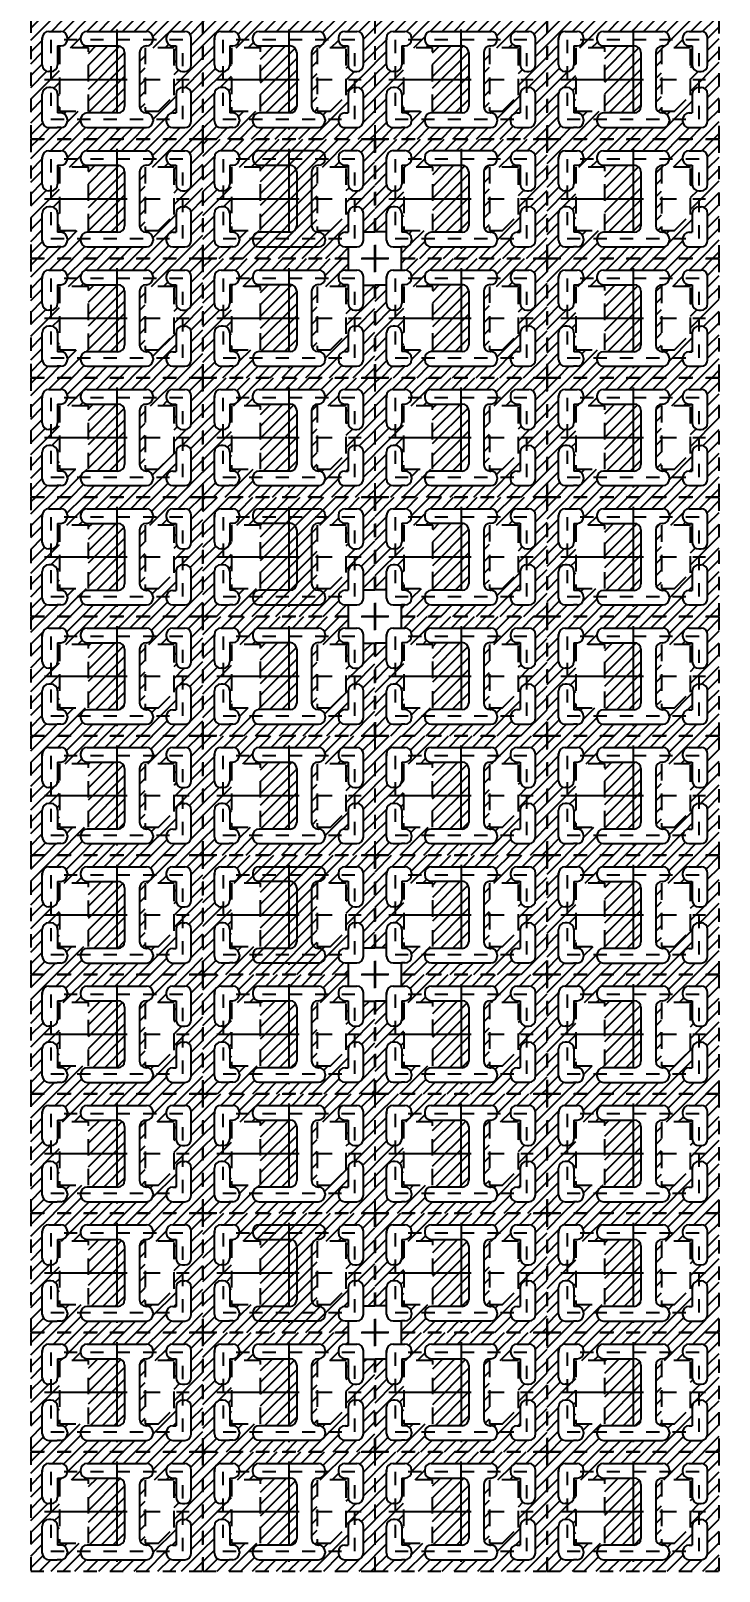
# Model space of a CAD drawing. Extents: x -1398 to -1114, y 27 to 158.
# Drawn here: x -1326.31 to -1321.09, y 75.18 to 86.86 of the extents above; entities that cross this region are included whole.
import ezdxf

# ---------------------------------------------------------------- set-up
doc = ezdxf.new("R2010")
doc.units = 0
doc.header["$LTSCALE"] = 0.5
for name, pattern in [('CENTER', [2, 1.25, -0.25, 0.25, -0.25]), ('HIDDEN', [0.375, 0.25, -0.125]), ('HIDDEN2', [0.1875, 0.125, -0.0625])]:
    doc.linetypes.add(name, pattern=pattern)
for name, color, linetype in [('B', 5, 'Continuous'), ('C', 1, 'CENTER'), ('DIM', 7, 'Continuous'), ('H', 4, 'HIDDEN'), ('hatch', 7, 'CENTER'), ('HATCH O-L', 7, 'HIDDEN2'), ('PACKAGE OL', 51, 'HIDDEN2'), ('圖', 7, 'Continuous')]:
    doc.layers.add(name, color=color, linetype=linetype)
doc.styles.get("Standard").update_dxf_attribs({"font": 'ROMANS.SHX'})
doc.dimstyles.new('DIM 1', dxfattribs={"dimtxt": 1.5, "dimasz": 1.5, "dimexe": 1.5, "dimexo": 1.5, "dimgap": 1.5, "dimtad": 0, "dimtih": 1, "dimtoh": 1, "dimdec": 4, "dimzin": 1, "dimdsep": 46, "dimtxsty": 'STANDARD', "dimcen": 1.5, "dimclrd": 256, "dimclre": 256, "dimclrt": 256, "dimadec": 0, "dimazin": 2, "dimtfac": 1, "dimtdec": 4, "dimtmove": 0, "dimatfit": 3, "dimfxl": 1, "dimarcsym": 0})

# ---------------------------------------------------------------- blocks, each defined once
blk = doc.blocks.new('*D22')
at = {"layer": 'Defpoints', "color": 0, "transparency": 16777216}
for p in [(51.758, -773.897), (267.883, -825.147), (273.481, -825.147)]:
    blk.add_point(p, dxfattribs=at)
at = {"layer": 'DIM', "lineweight": -2, "transparency": 16777216}
blk.add_line((269.383, -825.147), (273.481, -825.147), dxfattribs=at)
at = {"layer": 'DIM', "transparency": 16777216, "insert": (278.695, -825.147), "char_height": 1.5, "attachment_point": 5}
blk.add_mtext('51.250', dxfattribs=at)
blk = doc.blocks.new('*D23')
at = {"layer": 'Defpoints', "color": 0, "transparency": 16777216}
for p in [(51.758, -773.897), (267.883, -841.147), (273.841, -841.147)]:
    blk.add_point(p, dxfattribs=at)
at = {"layer": 'DIM', "lineweight": -2, "transparency": 16777216}
blk.add_line((269.383, -841.147), (273.841, -841.147), dxfattribs=at)
at = {"layer": 'DIM', "transparency": 16777216, "insert": (279.019, -841.147), "char_height": 1.5, "attachment_point": 5}
blk.add_mtext('67.250', dxfattribs=at)
blk = doc.blocks.new('DFN1006-2L PACKAGE')
at = {"layer": 'hatch'}
h = blk.add_hatch(dxfattribs=at)
h.set_pattern_fill('ANSI31', color=256, scale=0.02)
h.set_pattern_definition([(45, (528.53349, -41.65396), (-0.0449012806, 0.0449012806), [])])
h.paths.add_polyline_path([(1.205, 0.102), (-0.1, 0.102), (-0.1, -0.803), (1.205, -0.803)])
h.paths.add_polyline_path([(0.037, -0.411), (0.053, -0.411, -0.414214), (0.103, -0.461), (0.103, -0.605), (0.127, -0.605, -0.414214), (0.177, -0.655), (0.177, -0.666, -0.414214), (0.127, -0.716), (0.1, -0.716), (0.037, -0.716, -0.414214), (-0.013, -0.666), (-0.013, -0.461, -0.414214)], flags=16)
h.paths.add_polyline_path([(-0.013, -0.241), (-0.013, -0.036, -0.414214), (0.037, 0.014), (0.127, 0.014, -0.414214), (0.177, -0.036), (0.177, -0.047, -0.414214), (0.127, -0.097), (0.103, -0.097), (0.103, -0.241, -0.414214), (0.053, -0.291), (0.037, -0.291, -0.414214)], flags=16)
h.paths.add_polyline_path([(0.117, -0.111), (0.337, -0.111), (0.337, -0.591), (0.117, -0.591)], flags=16)
h.paths.add_polyline_path([(0.327, -0.605), (0.561, -0.605, 0.414214), (0.611, -0.555), (0.611, -0.147, 0.414214), (0.561, -0.097), (0.327, -0.097, -0.414214), (0.277, -0.047), (0.277, -0.036, -0.414214), (0.327, 0.014), (0.777, 0.014, -0.414214), (0.827, -0.036), (0.827, -0.047, -0.414214), (0.777, -0.097), (0.774, -0.097, 0.414214), (0.724, -0.147), (0.724, -0.555, 0.423299), (0.776, -0.605, -0.423025), (0.827, -0.655), (0.827, -0.666, -0.414214), (0.777, -0.716), (0.327, -0.716, -0.414214), (0.277, -0.666), (0.277, -0.655, -0.414214)], flags=16)
h.paths.add_polyline_path([(0.767, -0.111), (0.987, -0.111), (0.987, -0.471), (0.867, -0.591), (0.767, -0.591)], flags=16)
h.paths.add_polyline_path([(0.977, -0.605), (1.001, -0.605), (1.001, -0.461, -0.414214), (1.051, -0.411), (1.067, -0.411, -0.414214), (1.117, -0.461), (1.117, -0.666, -0.414214), (1.067, -0.716), (1.005, -0.716), (0.977, -0.716, -0.414214), (0.927, -0.666), (0.927, -0.655, -0.414214)], flags=16)
h.paths.add_polyline_path([(0.927, -0.047), (0.927, -0.036, -0.414214), (0.977, 0.014), (1.067, 0.014, -0.414214), (1.117, -0.036), (1.117, -0.241, -0.414214), (1.067, -0.291), (1.051, -0.291, -0.414214), (1.001, -0.241), (1.001, -0.097), (0.977, -0.097, -0.414214)], flags=16)
at = {"layer": 'B'}
for p, q in [((0.037, 0.014), (0.127, 0.014)), ((0.327, 0.014), (0.777, 0.014)), ((0.977, 0.014), (1.067, 0.014)), ((-0.013, -0.241), (-0.013, -0.036)), ((-0.013, -0.036), (-0.013, -0.05)), ((0.103, -0.097), (0.103, -0.241)), ((0.103, -0.097), (0.127, -0.097)), ((0.177, -0.036), (0.177, -0.047)), ((0.277, -0.036), (0.277, -0.047)), ((0.327, -0.097), (0.561, -0.097)), ((0.774, -0.097), (0.777, -0.097)), ((0.827, -0.036), (0.827, -0.047)), ((0.927, -0.036), (0.927, -0.047)), ((0.977, -0.097), (1.001, -0.097)), ((1.001, -0.097), (1.001, -0.241)), ((1.117, -0.241), (1.117, -0.036)), ((0.611, -0.147), (0.611, -0.555)), ((0.724, -0.147), (0.724, -0.555)), ((0.053, -0.291), (0.037, -0.291)), ((0.052, -0.291), (0.052, -0.291)), ((1.051, -0.291), (1.067, -0.291)), ((1.052, -0.291), (1.052, -0.291)), ((-0.013, -0.666), (-0.013, -0.461)), ((0.053, -0.411), (0.037, -0.411)), ((0.052, -0.411), (0.052, -0.411)), ((0.103, -0.461), (0.103, -0.605)), ((1.001, -0.461), (1.001, -0.605)), ((1.051, -0.411), (1.067, -0.411)), ((1.052, -0.411), (1.052, -0.411)), ((1.117, -0.666), (1.117, -0.461)), ((0.127, -0.605), (0.103, -0.605)), ((0.177, -0.655), (0.177, -0.666)), ((0.277, -0.655), (0.277, -0.666)), ((0.561, -0.605), (0.327, -0.605)), ((0.774, -0.605), (0.777, -0.605)), ((0.827, -0.655), (0.827, -0.666)), ((0.927, -0.655), (0.927, -0.666)), ((0.977, -0.605), (1.001, -0.605)), ((0.037, -0.716), (0.1, -0.716)), ((0.127, -0.716), (0.1, -0.716)), ((0.327, -0.716), (0.777, -0.716)), ((0.977, -0.716), (1.005, -0.716)), ((1.005, -0.716), (1.067, -0.716))]:
    blk.add_line(p, q, dxfattribs=at)
for centre, start, end in [((0.037, -0.036), 90, 180), ((0.127, -0.036), 0, 90), ((0.327, -0.036), 90, 180), ((0.777, -0.036), 0, 90), ((0.977, -0.036), 90, 180), ((1.067, -0.036), 0, 90), ((0.127, -0.047), 270, 0), ((0.327, -0.047), 180, 270), ((0.561, -0.147), 0, 90), ((0.774, -0.147), 90, 180), ((0.777, -0.047), 270, 0), ((0.977, -0.047), 180, 270), ((0.037, -0.241), 180, 270), ((0.053, -0.241), 270, 0), ((1.051, -0.241), 180, 270), ((1.067, -0.241), 270, 0), ((0.037, -0.461), 90, 180), ((0.053, -0.461), 0, 90), ((1.051, -0.461), 90, 180), ((1.067, -0.461), 0, 90), ((0.561, -0.555), 270, 0), ((0.774, -0.555), 180, 270), ((0.037, -0.666), 180, 270), ((0.127, -0.655), 0, 90), ((0.127, -0.666), 270, 0), ((0.327, -0.655), 90, 180), ((0.327, -0.666), 180, 270), ((0.777, -0.655), 0, 90), ((0.777, -0.666), 270, 0), ((0.977, -0.655), 90, 180), ((0.977, -0.666), 180, 270), ((1.067, -0.666), 270, 0)]:
    blk.add_arc(centre, 0.05, start, end, dxfattribs=at)
at = {"layer": 'C'}
for p, q in [((0.552, 0.029), (0.552, -0.731)), ((0.005, -0.351), (1.1, -0.351))]:
    blk.add_line(p, q, dxfattribs=at)
at = {"layer": 'H'}
for points in [[(0.337, -0.591), (0.337, -0.111), (0.117, -0.111), (0.117, -0.591)], [(0.867, -0.591), (0.987, -0.471), (0.987, -0.111), (0.767, -0.111), (0.767, -0.591)]]:
    blk.add_lwpolyline(points, close=True, dxfattribs=at)
at = {"layer": 'HATCH O-L'}
blk.add_lwpolyline([(-0.1, 0.102), (-0.1, -0.803), (1.205, -0.803), (1.205, 0.102), (-0.1, 0.102)], dxfattribs=at)
at = {"layer": 'PACKAGE OL'}
blk.add_lwpolyline([(1.052, -0.651), (1.052, -0.051), (0.052, -0.051), (0.052, -0.651)], close=True, dxfattribs=at)
blk = doc.blocks.new('LOWER LEFT CROSS')
at = {"layer": 'hatch'}
h = blk.add_hatch(dxfattribs=at)
h.set_pattern_fill('ANSI31', color=256, scale=0.02)
h.set_pattern_definition([(45, (581.53627, -39.15142), (-0.0449012806, 0.0449012806), [])])
h.paths.add_polyline_path([(-0.215, -0.24), (-0.435, -0.24), (-0.435, 0.24), (-0.215, 0.24)], flags=16)
h.paths.add_polyline_path([(0.215, 0.24), (0.435, 0.24), (0.435, -0.12), (0.315, -0.24), (0.215, -0.24)], flags=16)
h.paths.add_polyline_path([(-0.425, 0.254), (-0.449, 0.254), (-0.449, 0.11, -0.414214), (-0.499, 0.06), (-0.515, 0.06, -0.414214), (-0.565, 0.11), (-0.565, 0.315, -0.414214), (-0.515, 0.365), (-0.425, 0.365, -0.414214), (-0.375, 0.315), (-0.375, 0.304, -0.414214)], flags=16)
h.paths.add_polyline_path([(-0.449, -0.11), (-0.449, -0.254), (-0.425, -0.254, -0.414214), (-0.375, -0.304), (-0.375, -0.315, -0.414214), (-0.425, -0.365), (-0.452, -0.365), (-0.515, -0.365, -0.414214), (-0.565, -0.315), (-0.565, -0.11, -0.414214), (-0.515, -0.06), (-0.499, -0.06, -0.414214)], flags=16)
h.paths.add_polyline_path([(0.375, 0.304), (0.375, 0.315, -0.414214), (0.425, 0.365), (0.515, 0.365, -0.414214), (0.565, 0.315), (0.565, 0.11, -0.414214), (0.515, 0.06), (0.499, 0.06, -0.414214), (0.449, 0.11), (0.449, 0.254), (0.425, 0.254, -0.414214)], flags=16)
h.paths.add_polyline_path([(0.499, -0.06), (0.515, -0.06, -0.414214), (0.565, -0.11), (0.565, -0.315, -0.414214), (0.515, -0.365), (0.452, -0.365), (0.425, -0.365, -0.414214), (0.375, -0.315), (0.375, -0.304, -0.414214), (0.425, -0.254), (0.449, -0.254), (0.449, -0.11, -0.414214)], flags=16)
h.paths.add_polyline_path([(-0.652, 0.452), (-0.652, -0.452), (0.452, -0.452), (0.452, -0.365), (0.515, -0.365, 0.414214), (0.565, -0.315), (0.565, -0.251), (0.652, -0.251), (0.652, 0.452)])
at = {"layer": 'B'}
for p, q in [((-0.515, 0.365), (-0.425, 0.365)), ((-0.225, 0.365), (0.225, 0.365)), ((0.425, 0.365), (0.515, 0.365)), ((-0.565, 0.11), (-0.565, 0.315)), ((-0.565, 0.315), (-0.565, 0.301)), ((-0.449, 0.254), (-0.449, 0.11)), ((-0.449, 0.254), (-0.425, 0.254)), ((-0.375, 0.315), (-0.375, 0.304)), ((-0.275, 0.315), (-0.275, 0.304)), ((-0.225, 0.254), (0.009, 0.254)), ((0.222, 0.254), (0.225, 0.254)), ((0.275, 0.315), (0.275, 0.304)), ((0.375, 0.315), (0.375, 0.304)), ((0.425, 0.254), (0.449, 0.254)), ((0.449, 0.254), (0.449, 0.11)), ((0.565, 0.11), (0.565, 0.315)), ((0.059, 0.204), (0.059, -0.204)), ((0.172, 0.204), (0.172, -0.204)), ((-0.499, 0.06), (-0.515, 0.06)), ((-0.5, 0.06), (-0.5, 0.06)), ((0.499, 0.06), (0.515, 0.06)), ((0.5, 0.06), (0.5, 0.06)), ((-0.565, -0.315), (-0.565, -0.11)), ((-0.499, -0.06), (-0.515, -0.06)), ((-0.5, -0.06), (-0.5, -0.06)), ((-0.449, -0.11), (-0.449, -0.254)), ((0.449, -0.11), (0.449, -0.254)), ((0.499, -0.06), (0.515, -0.06)), ((0.5, -0.06), (0.5, -0.06)), ((0.565, -0.315), (0.565, -0.11)), ((-0.425, -0.254), (-0.449, -0.254)), ((-0.375, -0.304), (-0.375, -0.315)), ((-0.275, -0.304), (-0.275, -0.315)), ((0.009, -0.254), (-0.225, -0.254)), ((0.222, -0.254), (0.225, -0.254)), ((0.275, -0.304), (0.275, -0.315)), ((0.375, -0.304), (0.375, -0.315)), ((0.425, -0.254), (0.449, -0.254)), ((-0.515, -0.365), (-0.452, -0.365)), ((-0.425, -0.365), (-0.452, -0.365)), ((-0.225, -0.365), (0.225, -0.365)), ((0.425, -0.365), (0.452, -0.365)), ((0.452, -0.365), (0.515, -0.365))]:
    blk.add_line(p, q, dxfattribs=at)
for centre, start, end in [((-0.515, 0.315), 90, 180), ((-0.425, 0.315), 0, 90), ((-0.225, 0.315), 90, 180), ((0.225, 0.315), 0, 90), ((0.425, 0.315), 90, 180), ((0.515, 0.315), 0, 90), ((-0.425, 0.304), 270, 0), ((-0.225, 0.304), 180, 270), ((0.009, 0.204), 0, 90), ((0.222, 0.204), 90, 180), ((0.225, 0.304), 270, 0), ((0.425, 0.304), 180, 270), ((-0.515, 0.11), 180, 270), ((-0.499, 0.11), 270, 0), ((0.499, 0.11), 180, 270), ((0.515, 0.11), 270, 0), ((-0.515, -0.11), 90, 180), ((-0.499, -0.11), 0, 90), ((0.499, -0.11), 90, 180), ((0.515, -0.11), 0, 90), ((0.009, -0.204), 270, 0), ((0.222, -0.204), 180, 270), ((-0.515, -0.315), 180, 270), ((-0.425, -0.304), 0, 90), ((-0.425, -0.315), 270, 0), ((-0.225, -0.304), 90, 180), ((-0.225, -0.315), 180, 270), ((0.225, -0.304), 0, 90), ((0.225, -0.315), 270, 0), ((0.425, -0.304), 90, 180), ((0.425, -0.315), 180, 270), ((0.515, -0.315), 270, 0)]:
    blk.add_arc(centre, 0.05, start, end, dxfattribs=at)
at = {"layer": 'C'}
for p, q in [((0, 0.38), (0, -0.38)), ((-0.548, 0), (0.548, 0))]:
    blk.add_line(p, q, dxfattribs=at)
at = {"layer": 'H', "color": 6}
for p, q in [((0.565, -0.251), (0.652, -0.251)), ((0.452, -0.452), (0.452, -0.365))]:
    blk.add_line(p, q, dxfattribs=at)
at = {"layer": 'H'}
for points in [[(-0.215, -0.24), (-0.215, 0.24), (-0.435, 0.24), (-0.435, -0.24)], [(0.315, -0.24), (0.435, -0.12), (0.435, 0.24), (0.215, 0.24), (0.215, -0.24)]]:
    blk.add_lwpolyline(points, close=True, dxfattribs=at)
at = {"layer": 'HATCH O-L'}
blk.add_lwpolyline([(-0.652, 0.452), (-0.652, -0.452), (0.652, -0.452), (0.652, 0.452), (-0.652, 0.452)], dxfattribs=at)
at = {"layer": 'PACKAGE OL'}
blk.add_lwpolyline([(0.5, -0.3), (0.5, 0.3), (-0.5, 0.3), (-0.5, -0.3)], close=True, dxfattribs=at)
blk = doc.blocks.new('LOWER CROSS REF')
at = {"layer": 'hatch'}
h = blk.add_hatch(dxfattribs=at)
h.set_pattern_fill('ANSI31', color=256, scale=0.02)
h.set_pattern_definition([(45, (581.53627, -39.14559), (-0.0449012806, 0.0449012806), [])])
h.paths.add_polyline_path([(0.652, -0.452), (0.652, 0.452), (-0.652, 0.452), (-0.652, -0.251), (-0.565, -0.251), (-0.565, -0.11, -0.414214), (-0.515, -0.06), (-0.499, -0.06, -0.414214), (-0.449, -0.11), (-0.449, -0.254), (-0.425, -0.254, -0.414214), (-0.375, -0.304), (-0.375, -0.315, -0.414214), (-0.425, -0.365), (-0.452, -0.365), (-0.452, -0.452)])
h.paths.add_polyline_path([(-0.275, -0.315), (-0.275, -0.304, -0.414214), (-0.225, -0.254), (0.009, -0.254, 0.414214), (0.059, -0.204), (0.059, 0.204, 0.414214), (0.009, 0.254), (-0.225, 0.254, -0.414214), (-0.275, 0.304), (-0.275, 0.315, -0.414214), (-0.225, 0.365), (0.225, 0.365, -0.414214), (0.275, 0.315), (0.275, 0.304, -0.414214), (0.225, 0.254), (0.222, 0.254, 0.414214), (0.172, 0.204), (0.172, -0.204, 0.414214), (0.222, -0.254), (0.225, -0.254, -0.414214), (0.275, -0.304), (0.275, -0.315, -0.414214), (0.225, -0.365), (-0.225, -0.365, -0.414214)], flags=16)
h.paths.add_polyline_path([(-0.435, -0.24), (-0.435, 0.24), (-0.215, 0.24), (-0.215, -0.24)], flags=16)
h.paths.add_polyline_path([(-0.499, 0.06), (-0.515, 0.06, -0.414214), (-0.565, 0.11), (-0.565, 0.315, -0.414214), (-0.515, 0.365), (-0.425, 0.365, -0.414214), (-0.375, 0.315), (-0.375, 0.304, -0.414214), (-0.425, 0.254), (-0.449, 0.254), (-0.449, 0.11, -0.414214)], flags=16)
h.paths.add_polyline_path([(0.215, -0.24), (0.215, 0.24), (0.435, 0.24), (0.435, -0.12), (0.315, -0.24)], flags=16)
h.paths.add_polyline_path([(0.375, -0.315), (0.375, -0.304, -0.414214), (0.425, -0.254), (0.449, -0.254), (0.449, -0.11, -0.414214), (0.499, -0.06), (0.515, -0.06, -0.414214), (0.565, -0.11), (0.565, -0.315, -0.414214), (0.515, -0.365), (0.452, -0.365), (0.425, -0.365, -0.414214)], flags=16)
h.paths.add_polyline_path([(0.449, 0.11), (0.449, 0.254), (0.425, 0.254, -0.414214), (0.375, 0.304), (0.375, 0.315, -0.414214), (0.425, 0.365), (0.515, 0.365, -0.414214), (0.565, 0.315), (0.565, 0.11, -0.414214), (0.515, 0.06), (0.499, 0.06, -0.414214)], flags=16)
at = {"layer": 'B'}
for p, q in [((-0.515, 0.365), (-0.425, 0.365)), ((-0.225, 0.365), (0.225, 0.365)), ((0.425, 0.365), (0.515, 0.365)), ((-0.565, 0.11), (-0.565, 0.315)), ((-0.565, 0.315), (-0.565, 0.301)), ((-0.449, 0.254), (-0.449, 0.11)), ((-0.449, 0.254), (-0.425, 0.254)), ((-0.375, 0.315), (-0.375, 0.304)), ((-0.275, 0.315), (-0.275, 0.304)), ((-0.225, 0.254), (0.009, 0.254)), ((0.222, 0.254), (0.225, 0.254)), ((0.275, 0.315), (0.275, 0.304)), ((0.375, 0.315), (0.375, 0.304)), ((0.425, 0.254), (0.449, 0.254)), ((0.449, 0.254), (0.449, 0.11)), ((0.565, 0.11), (0.565, 0.315)), ((0.059, 0.204), (0.059, -0.204)), ((0.172, 0.204), (0.172, -0.204)), ((-0.499, 0.06), (-0.515, 0.06)), ((-0.5, 0.06), (-0.5, 0.06)), ((0.499, 0.06), (0.515, 0.06)), ((0.5, 0.06), (0.5, 0.06)), ((-0.565, -0.315), (-0.565, -0.11)), ((-0.499, -0.06), (-0.515, -0.06)), ((-0.5, -0.06), (-0.5, -0.06)), ((-0.449, -0.11), (-0.449, -0.254)), ((0.449, -0.11), (0.449, -0.254)), ((0.499, -0.06), (0.515, -0.06)), ((0.5, -0.06), (0.5, -0.06)), ((0.565, -0.315), (0.565, -0.11)), ((-0.425, -0.254), (-0.449, -0.254)), ((-0.375, -0.304), (-0.375, -0.315)), ((-0.275, -0.304), (-0.275, -0.315)), ((0.009, -0.254), (-0.225, -0.254)), ((0.222, -0.254), (0.225, -0.254)), ((0.275, -0.304), (0.275, -0.315)), ((0.375, -0.304), (0.375, -0.315)), ((0.425, -0.254), (0.449, -0.254)), ((-0.515, -0.365), (-0.452, -0.365)), ((-0.425, -0.365), (-0.452, -0.365)), ((-0.225, -0.365), (0.225, -0.365)), ((0.425, -0.365), (0.452, -0.365)), ((0.452, -0.365), (0.515, -0.365))]:
    blk.add_line(p, q, dxfattribs=at)
for centre, start, end in [((-0.515, 0.315), 90, 180), ((-0.425, 0.315), 0, 90), ((-0.225, 0.315), 90, 180), ((0.225, 0.315), 0, 90), ((0.425, 0.315), 90, 180), ((0.515, 0.315), 0, 90), ((-0.425, 0.304), 270, 0), ((-0.225, 0.304), 180, 270), ((0.009, 0.204), 0, 90), ((0.222, 0.204), 90, 180), ((0.225, 0.304), 270, 0), ((0.425, 0.304), 180, 270), ((-0.515, 0.11), 180, 270), ((-0.499, 0.11), 270, 0), ((0.499, 0.11), 180, 270), ((0.515, 0.11), 270, 0), ((-0.515, -0.11), 90, 180), ((-0.499, -0.11), 0, 90), ((0.499, -0.11), 90, 180), ((0.515, -0.11), 0, 90), ((0.009, -0.204), 270, 0), ((0.222, -0.204), 180, 270), ((-0.515, -0.315), 180, 270), ((-0.425, -0.304), 0, 90), ((-0.425, -0.315), 270, 0), ((-0.225, -0.304), 90, 180), ((-0.225, -0.315), 180, 270), ((0.225, -0.304), 0, 90), ((0.225, -0.315), 270, 0), ((0.425, -0.304), 90, 180), ((0.425, -0.315), 180, 270), ((0.515, -0.315), 270, 0)]:
    blk.add_arc(centre, 0.05, start, end, dxfattribs=at)
at = {"layer": 'C'}
for p, q in [((0, 0.38), (0, -0.38)), ((-0.548, 0), (0.548, 0))]:
    blk.add_line(p, q, dxfattribs=at)
at = {"layer": 'H', "color": 6}
for p, q in [((-0.565, -0.251), (-0.652, -0.251)), ((-0.452, -0.452), (-0.452, -0.365))]:
    blk.add_line(p, q, dxfattribs=at)
at = {"layer": 'H'}
for points in [[(-0.215, -0.24), (-0.215, 0.24), (-0.435, 0.24), (-0.435, -0.24)], [(0.315, -0.24), (0.435, -0.12), (0.435, 0.24), (0.215, 0.24), (0.215, -0.24)]]:
    blk.add_lwpolyline(points, close=True, dxfattribs=at)
at = {"layer": 'HATCH O-L'}
blk.add_lwpolyline([(-0.652, 0.452), (-0.652, -0.452), (0.652, -0.452), (0.652, 0.452), (-0.652, 0.452)], dxfattribs=at)
at = {"layer": 'PACKAGE OL'}
blk.add_lwpolyline([(0.5, -0.3), (0.5, 0.3), (-0.5, 0.3), (-0.5, -0.3)], close=True, dxfattribs=at)
blk = doc.blocks.new('UPPER RIGHT CROSS')
at = {"layer": 'hatch'}
h = blk.add_hatch(dxfattribs=at)
h.set_pattern_fill('ANSI31', color=256, scale=0.02)
h.set_pattern_definition([(45, (579.97371, -40.20884), (-0.0449012806, 0.0449012806), [])])
h.paths.add_polyline_path([(-0.652, 0.452), (-0.652, -0.452), (0.652, -0.452), (0.652, 0.251), (0.565, 0.251), (0.565, 0.11, -0.414214), (0.515, 0.06), (0.499, 0.06, -0.414214), (0.449, 0.11), (0.449, 0.254), (0.425, 0.254, -0.414214), (0.375, 0.304), (0.375, 0.315, -0.414214), (0.425, 0.365), (0.452, 0.365), (0.452, 0.452)])
h.paths.add_polyline_path([(-0.375, 0.315), (-0.375, 0.304, -0.414214), (-0.425, 0.254), (-0.449, 0.254), (-0.449, 0.11, -0.414214), (-0.499, 0.06), (-0.515, 0.06, -0.414214), (-0.565, 0.11), (-0.565, 0.315, -0.414214), (-0.515, 0.365), (-0.425, 0.365, -0.414214)], flags=16)
h.paths.add_polyline_path([(-0.225, 0.365), (0.225, 0.365, -0.414214), (0.275, 0.315), (0.275, 0.304, -0.414214), (0.225, 0.254), (0.222, 0.254, 0.414214), (0.172, 0.204), (0.172, -0.204, 0.423299), (0.224, -0.254, -0.423025), (0.275, -0.304), (0.275, -0.315, -0.414214), (0.225, -0.365), (-0.225, -0.365, -0.414214), (-0.275, -0.315), (-0.275, -0.304, -0.414214), (-0.225, -0.254), (0.009, -0.254, 0.414214), (0.059, -0.204), (0.059, 0.204, 0.414214), (0.009, 0.254), (-0.225, 0.254, -0.414214), (-0.275, 0.304), (-0.275, 0.315, -0.414214)], flags=16)
h.paths.add_polyline_path([(-0.215, 0.24), (-0.215, -0.24), (-0.435, -0.24), (-0.435, 0.24)], flags=16)
h.paths.add_polyline_path([(-0.449, -0.11), (-0.449, -0.254), (-0.425, -0.254, -0.414214), (-0.375, -0.304), (-0.375, -0.315, -0.414214), (-0.425, -0.365), (-0.452, -0.365), (-0.515, -0.365, -0.414214), (-0.565, -0.315), (-0.565, -0.11, -0.414214), (-0.515, -0.06), (-0.499, -0.06, -0.414214)], flags=16)
h.paths.add_polyline_path([(0.215, 0.24), (0.435, 0.24), (0.435, -0.12), (0.315, -0.24), (0.215, -0.24)], flags=16)
h.paths.add_polyline_path([(0.499, -0.06), (0.515, -0.06, -0.414214), (0.565, -0.11), (0.565, -0.315, -0.414214), (0.515, -0.365), (0.452, -0.365), (0.425, -0.365, -0.414214), (0.375, -0.315), (0.375, -0.304, -0.414214), (0.425, -0.254), (0.449, -0.254), (0.449, -0.11, -0.414214)], flags=16)
at = {"layer": 'B'}
for p, q in [((-0.515, 0.365), (-0.425, 0.365)), ((-0.225, 0.365), (0.225, 0.365)), ((0.425, 0.365), (0.515, 0.365)), ((-0.565, 0.11), (-0.565, 0.315)), ((-0.565, 0.315), (-0.565, 0.301)), ((-0.449, 0.254), (-0.449, 0.11)), ((-0.449, 0.254), (-0.425, 0.254)), ((-0.375, 0.315), (-0.375, 0.304)), ((-0.275, 0.315), (-0.275, 0.304)), ((-0.225, 0.254), (0.009, 0.254)), ((0.222, 0.254), (0.225, 0.254)), ((0.275, 0.315), (0.275, 0.304)), ((0.375, 0.315), (0.375, 0.304)), ((0.425, 0.254), (0.449, 0.254)), ((0.449, 0.254), (0.449, 0.11)), ((0.565, 0.11), (0.565, 0.315)), ((0.059, 0.204), (0.059, -0.204)), ((0.172, 0.204), (0.172, -0.204)), ((-0.499, 0.06), (-0.515, 0.06)), ((-0.5, 0.06), (-0.5, 0.06)), ((0.499, 0.06), (0.515, 0.06)), ((0.5, 0.06), (0.5, 0.06)), ((-0.565, -0.315), (-0.565, -0.11)), ((-0.499, -0.06), (-0.515, -0.06)), ((-0.5, -0.06), (-0.5, -0.06)), ((-0.449, -0.11), (-0.449, -0.254)), ((0.449, -0.11), (0.449, -0.254)), ((0.499, -0.06), (0.515, -0.06)), ((0.5, -0.06), (0.5, -0.06)), ((0.565, -0.315), (0.565, -0.11)), ((-0.425, -0.254), (-0.449, -0.254)), ((-0.375, -0.304), (-0.375, -0.315)), ((-0.275, -0.304), (-0.275, -0.315)), ((0.009, -0.254), (-0.225, -0.254)), ((0.222, -0.254), (0.225, -0.254)), ((0.275, -0.304), (0.275, -0.315)), ((0.375, -0.304), (0.375, -0.315)), ((0.425, -0.254), (0.449, -0.254)), ((-0.515, -0.365), (-0.452, -0.365)), ((-0.425, -0.365), (-0.452, -0.365)), ((-0.225, -0.365), (0.225, -0.365)), ((0.425, -0.365), (0.452, -0.365)), ((0.452, -0.365), (0.515, -0.365))]:
    blk.add_line(p, q, dxfattribs=at)
for centre, start, end in [((-0.515, 0.315), 90, 180), ((-0.425, 0.315), 0, 90), ((-0.225, 0.315), 90, 180), ((0.225, 0.315), 0, 90), ((0.425, 0.315), 90, 180), ((0.515, 0.315), 0, 90), ((-0.425, 0.304), 270, 0), ((-0.225, 0.304), 180, 270), ((0.009, 0.204), 0, 90), ((0.222, 0.204), 90, 180), ((0.225, 0.304), 270, 0), ((0.425, 0.304), 180, 270), ((-0.515, 0.11), 180, 270), ((-0.499, 0.11), 270, 0), ((0.499, 0.11), 180, 270), ((0.515, 0.11), 270, 0), ((-0.515, -0.11), 90, 180), ((-0.499, -0.11), 0, 90), ((0.499, -0.11), 90, 180), ((0.515, -0.11), 0, 90), ((0.009, -0.204), 270, 0), ((0.222, -0.204), 180, 270), ((-0.515, -0.315), 180, 270), ((-0.425, -0.304), 0, 90), ((-0.425, -0.315), 270, 0), ((-0.225, -0.304), 90, 180), ((-0.225, -0.315), 180, 270), ((0.225, -0.304), 0, 90), ((0.225, -0.315), 270, 0), ((0.425, -0.304), 90, 180), ((0.425, -0.315), 180, 270), ((0.515, -0.315), 270, 0)]:
    blk.add_arc(centre, 0.05, start, end, dxfattribs=at)
at = {"layer": 'C'}
for p, q in [((0, 0.38), (0, -0.38)), ((-0.548, 0), (0.548, 0))]:
    blk.add_line(p, q, dxfattribs=at)
at = {"layer": 'H', "color": 6}
for p, q in [((0.452, 0.365), (0.452, 0.452)), ((0.565, 0.251), (0.652, 0.251))]:
    blk.add_line(p, q, dxfattribs=at)
at = {"layer": 'H'}
for points in [[(-0.215, -0.24), (-0.215, 0.24), (-0.435, 0.24), (-0.435, -0.24)], [(0.315, -0.24), (0.435, -0.12), (0.435, 0.24), (0.215, 0.24), (0.215, -0.24)]]:
    blk.add_lwpolyline(points, close=True, dxfattribs=at)
at = {"layer": 'HATCH O-L'}
blk.add_lwpolyline([(-0.652, 0.452), (-0.652, -0.452), (0.652, -0.452), (0.652, 0.452), (-0.652, 0.452)], dxfattribs=at)
at = {"layer": 'PACKAGE OL'}
blk.add_lwpolyline([(0.5, -0.3), (0.5, 0.3), (-0.5, 0.3), (-0.5, -0.3)], close=True, dxfattribs=at)
blk = doc.blocks.new('UPPER LEFT CROSS')
at = {"layer": 'hatch'}
h = blk.add_hatch(dxfattribs=at)
h.set_pattern_fill('ANSI31', color=256, scale=0.02)
h.set_pattern_definition([(45, (581.53627, -40.20884), (-0.0449012806, 0.0449012806), [])])
h.paths.add_polyline_path([(-0.452, 0.452), (-0.452, 0.365), (-0.425, 0.365, -0.414214), (-0.375, 0.315), (-0.375, 0.304, -0.414214), (-0.425, 0.254), (-0.449, 0.254), (-0.449, 0.11, -0.414214), (-0.499, 0.06), (-0.515, 0.06, -0.414214), (-0.565, 0.11), (-0.565, 0.251), (-0.652, 0.251), (-0.652, -0.452), (0.652, -0.452), (0.652, 0.452)])
h.paths.add_polyline_path([(-0.225, 0.365), (0.225, 0.365, -0.414214), (0.275, 0.315), (0.275, 0.304, -0.414214), (0.225, 0.254), (0.222, 0.254, 0.414214), (0.172, 0.204), (0.172, -0.204, 0.423299), (0.224, -0.254, -0.423025), (0.275, -0.304), (0.275, -0.315, -0.414214), (0.225, -0.365), (-0.225, -0.365, -0.414214), (-0.275, -0.315), (-0.275, -0.304, -0.414214), (-0.225, -0.254), (0.009, -0.254, 0.414214), (0.059, -0.204), (0.059, 0.204, 0.414214), (0.009, 0.254), (-0.225, 0.254, -0.414214), (-0.275, 0.304), (-0.275, 0.315, -0.414214)], flags=16)
h.paths.add_polyline_path([(-0.215, 0.24), (-0.215, -0.24), (-0.435, -0.24), (-0.435, 0.24)], flags=16)
h.paths.add_polyline_path([(-0.449, -0.11), (-0.449, -0.254), (-0.425, -0.254, -0.414214), (-0.375, -0.304), (-0.375, -0.315, -0.414214), (-0.425, -0.365), (-0.452, -0.365), (-0.515, -0.365, -0.414214), (-0.565, -0.315), (-0.565, -0.11, -0.414214), (-0.515, -0.06), (-0.499, -0.06, -0.414214)], flags=16)
h.paths.add_polyline_path([(0.215, 0.24), (0.435, 0.24), (0.435, -0.12), (0.315, -0.24), (0.215, -0.24)], flags=16)
h.paths.add_polyline_path([(0.425, 0.365), (0.515, 0.365, -0.414214), (0.565, 0.315), (0.565, 0.11, -0.414214), (0.515, 0.06), (0.499, 0.06, -0.414214), (0.449, 0.11), (0.449, 0.254), (0.425, 0.254, -0.414214), (0.375, 0.304), (0.375, 0.315, -0.414214)], flags=16)
h.paths.add_polyline_path([(0.499, -0.06), (0.515, -0.06, -0.414214), (0.565, -0.11), (0.565, -0.315, -0.414214), (0.515, -0.365), (0.452, -0.365), (0.425, -0.365, -0.414214), (0.375, -0.315), (0.375, -0.304, -0.414214), (0.425, -0.254), (0.449, -0.254), (0.449, -0.11, -0.414214)], flags=16)
at = {"layer": 'B'}
for p, q in [((-0.515, 0.365), (-0.425, 0.365)), ((-0.225, 0.365), (0.225, 0.365)), ((0.425, 0.365), (0.515, 0.365)), ((-0.565, 0.11), (-0.565, 0.315)), ((-0.565, 0.315), (-0.565, 0.301)), ((-0.449, 0.254), (-0.449, 0.11)), ((-0.449, 0.254), (-0.425, 0.254)), ((-0.375, 0.315), (-0.375, 0.304)), ((-0.275, 0.315), (-0.275, 0.304)), ((-0.225, 0.254), (0.009, 0.254)), ((0.222, 0.254), (0.225, 0.254)), ((0.275, 0.315), (0.275, 0.304)), ((0.375, 0.315), (0.375, 0.304)), ((0.425, 0.254), (0.449, 0.254)), ((0.449, 0.254), (0.449, 0.11)), ((0.565, 0.11), (0.565, 0.315)), ((0.059, 0.204), (0.059, -0.204)), ((0.172, 0.204), (0.172, -0.204)), ((-0.499, 0.06), (-0.515, 0.06)), ((-0.5, 0.06), (-0.5, 0.06)), ((0.499, 0.06), (0.515, 0.06)), ((0.5, 0.06), (0.5, 0.06)), ((-0.565, -0.315), (-0.565, -0.11)), ((-0.499, -0.06), (-0.515, -0.06)), ((-0.5, -0.06), (-0.5, -0.06)), ((-0.449, -0.11), (-0.449, -0.254)), ((0.449, -0.11), (0.449, -0.254)), ((0.499, -0.06), (0.515, -0.06)), ((0.5, -0.06), (0.5, -0.06)), ((0.565, -0.315), (0.565, -0.11)), ((-0.425, -0.254), (-0.449, -0.254)), ((-0.375, -0.304), (-0.375, -0.315)), ((-0.275, -0.304), (-0.275, -0.315)), ((0.009, -0.254), (-0.225, -0.254)), ((0.222, -0.254), (0.225, -0.254)), ((0.275, -0.304), (0.275, -0.315)), ((0.375, -0.304), (0.375, -0.315)), ((0.425, -0.254), (0.449, -0.254)), ((-0.515, -0.365), (-0.452, -0.365)), ((-0.425, -0.365), (-0.452, -0.365)), ((-0.225, -0.365), (0.225, -0.365)), ((0.425, -0.365), (0.452, -0.365)), ((0.452, -0.365), (0.515, -0.365))]:
    blk.add_line(p, q, dxfattribs=at)
for centre, start, end in [((-0.515, 0.315), 90, 180), ((-0.425, 0.315), 0, 90), ((-0.225, 0.315), 90, 180), ((0.225, 0.315), 0, 90), ((0.425, 0.315), 90, 180), ((0.515, 0.315), 0, 90), ((-0.425, 0.304), 270, 0), ((-0.225, 0.304), 180, 270), ((0.009, 0.204), 0, 90), ((0.222, 0.204), 90, 180), ((0.225, 0.304), 270, 0), ((0.425, 0.304), 180, 270), ((-0.515, 0.11), 180, 270), ((-0.499, 0.11), 270, 0), ((0.499, 0.11), 180, 270), ((0.515, 0.11), 270, 0), ((-0.515, -0.11), 90, 180), ((-0.499, -0.11), 0, 90), ((0.499, -0.11), 90, 180), ((0.515, -0.11), 0, 90), ((0.009, -0.204), 270, 0), ((0.222, -0.204), 180, 270), ((-0.515, -0.315), 180, 270), ((-0.425, -0.304), 0, 90), ((-0.425, -0.315), 270, 0), ((-0.225, -0.304), 90, 180), ((-0.225, -0.315), 180, 270), ((0.225, -0.304), 0, 90), ((0.225, -0.315), 270, 0), ((0.425, -0.304), 90, 180), ((0.425, -0.315), 180, 270), ((0.515, -0.315), 270, 0)]:
    blk.add_arc(centre, 0.05, start, end, dxfattribs=at)
at = {"layer": 'C'}
for p, q in [((0, 0.38), (0, -0.38)), ((-0.548, 0), (0.548, 0))]:
    blk.add_line(p, q, dxfattribs=at)
at = {"layer": 'H', "color": 6}
for p, q in [((-0.452, 0.365), (-0.452, 0.452)), ((-0.565, 0.251), (-0.652, 0.251))]:
    blk.add_line(p, q, dxfattribs=at)
at = {"layer": 'H'}
for points in [[(-0.215, -0.24), (-0.215, 0.24), (-0.435, 0.24), (-0.435, -0.24)], [(0.315, -0.24), (0.435, -0.12), (0.435, 0.24), (0.215, 0.24), (0.215, -0.24)]]:
    blk.add_lwpolyline(points, close=True, dxfattribs=at)
at = {"layer": 'HATCH O-L'}
blk.add_lwpolyline([(-0.652, 0.452), (-0.652, -0.452), (0.652, -0.452), (0.652, 0.452), (-0.652, 0.452)], dxfattribs=at)
at = {"layer": 'PACKAGE OL'}
blk.add_lwpolyline([(0.5, -0.3), (0.5, 0.3), (-0.5, 0.3), (-0.5, -0.3)], close=True, dxfattribs=at)
blk = doc.blocks.new('*D102')
at = {"lineweight": -2, "transparency": 16777216}
blk.add_line((-1323.704, 64.631), (-1323.704, 44.276), dxfattribs=at)
at = {"layer": 'Defpoints', "color": 0, "transparency": 16777216}
for p in [(-1344.581, 135.752), (-1323.704, 66.131), (-1323.704, 44.276)]:
    blk.add_point(p, dxfattribs=at)
at = {"transparency": 16777216, "insert": (-1323.704, 38.347), "char_height": 1.5, "attachment_point": 5, "rotation": 90}
blk.add_mtext('20.8768', dxfattribs=at)
blk = doc.blocks.new('*D90')
at = {"lineweight": -2, "transparency": 16777216}
blk.add_line((-1318.29, 85.132), (-1311.203, 85.132), dxfattribs=at)
at = {"layer": 'Defpoints', "color": 0, "transparency": 16777216}
for p in [(-1344.581, 135.752), (-1319.79, 85.132), (-1311.203, 85.132)]:
    blk.add_point(p, dxfattribs=at)
at = {"transparency": 16777216, "insert": (-1305.275, 85.132), "char_height": 1.5, "attachment_point": 5}
blk.add_mtext('50.6196', dxfattribs=at)
blk = doc.blocks.new('*D91')
at = {"lineweight": -2, "transparency": 16777216}
blk.add_line((-1318.29, 82.418), (-1311.217, 82.418), dxfattribs=at)
at = {"layer": 'Defpoints', "color": 0, "transparency": 16777216}
for p in [(-1344.581, 135.752), (-1319.79, 82.418), (-1311.217, 82.418)]:
    blk.add_point(p, dxfattribs=at)
at = {"transparency": 16777216, "insert": (-1305.289, 82.418), "char_height": 1.5, "attachment_point": 5}
blk.add_mtext('53.3340', dxfattribs=at)
blk = doc.blocks.new('*D92')
at = {"lineweight": -2, "transparency": 16777216}
blk.add_line((-1318.29, 79.703), (-1311.224, 79.703), dxfattribs=at)
at = {"layer": 'Defpoints', "color": 0, "transparency": 16777216}
for p in [(-1344.581, 135.752), (-1319.79, 79.703), (-1311.224, 79.703)]:
    blk.add_point(p, dxfattribs=at)
at = {"transparency": 16777216, "insert": (-1305.26, 79.703), "char_height": 1.5, "attachment_point": 5}
blk.add_mtext('56.0484', dxfattribs=at)
blk = doc.blocks.new('*D93')
at = {"lineweight": -2, "transparency": 16777216}
blk.add_line((-1318.29, 76.989), (-1311.284, 76.989), dxfattribs=at)
at = {"layer": 'Defpoints', "color": 0, "transparency": 16777216}
for p in [(-1344.581, 135.752), (-1319.79, 76.989), (-1311.284, 76.989)]:
    blk.add_point(p, dxfattribs=at)
at = {"transparency": 16777216, "insert": (-1305.355, 76.989), "char_height": 1.5, "attachment_point": 5}
blk.add_mtext('58.7628', dxfattribs=at)
blk = doc.blocks.new('*D94')
at = {"lineweight": -2, "transparency": 16777216}
blk.add_line((-1318.29, 74.274), (-1311.058, 74.274), dxfattribs=at)
at = {"layer": 'Defpoints', "color": 0, "transparency": 16777216}
for p in [(-1344.581, 135.752), (-1319.79, 74.274), (-1311.058, 74.274)]:
    blk.add_point(p, dxfattribs=at)
at = {"transparency": 16777216, "insert": (-1305.165, 74.274), "char_height": 1.5, "attachment_point": 5}
blk.add_mtext('61.4772', dxfattribs=at)
blk = doc.blocks.new('*D95')
at = {"lineweight": -2, "transparency": 16777216}
blk.add_line((-1318.29, 71.56), (-1311.099, 71.56), dxfattribs=at)
at = {"layer": 'Defpoints', "color": 0, "transparency": 16777216}
for p in [(-1344.581, 135.752), (-1319.79, 71.56), (-1311.099, 71.56)]:
    blk.add_point(p, dxfattribs=at)
at = {"transparency": 16777216, "insert": (-1305.206, 71.56), "char_height": 1.5, "attachment_point": 5}
blk.add_mtext('64.1916', dxfattribs=at)
blk = doc.blocks.new('*D96')
at = {"lineweight": -2, "transparency": 16777216}
blk.add_line((-1318.29, 68.846), (-1311.05, 68.846), dxfattribs=at)
at = {"layer": 'Defpoints', "color": 0, "transparency": 16777216}
for p in [(-1344.581, 135.752), (-1319.79, 68.846), (-1311.05, 68.846)]:
    blk.add_point(p, dxfattribs=at)
at = {"transparency": 16777216, "insert": (-1305.157, 68.846), "char_height": 1.5, "attachment_point": 5}
blk.add_mtext('66.9060', dxfattribs=at)

msp = doc.modelspace()

# ---------------------------------------------------------------- block references
at = {"layer": 'hatch'}
for name, p in [('LOWER LEFT CROSS', (-1324.35689, 85.58432)), ('LOWER CROSS REF', (-1323.05209, 85.58432)), ('UPPER RIGHT CROSS', (-1324.35689, 84.67952)), ('UPPER LEFT CROSS', (-1323.05209, 84.67952)), ('LOWER LEFT CROSS', (-1324.35689, 82.86992)), ('LOWER CROSS REF', (-1323.05209, 82.86992)), ('UPPER RIGHT CROSS', (-1324.35689, 81.96512)), ('UPPER LEFT CROSS', (-1323.05209, 81.96512)), ('LOWER LEFT CROSS', (-1324.35689, 80.15552)), ('LOWER CROSS REF', (-1323.05209, 80.15552)), ('UPPER RIGHT CROSS', (-1324.35689, 79.25072)), ('UPPER LEFT CROSS', (-1323.05209, 79.25072)), ('LOWER LEFT CROSS', (-1324.35689, 77.44112)), ('LOWER CROSS REF', (-1323.05209, 77.44112)), ('UPPER RIGHT CROSS', (-1324.35689, 76.53632)), ('UPPER LEFT CROSS', (-1323.05209, 76.53632))]:
    msp.add_blockref(name, p, dxfattribs=at)
at = {"layer": '圖'}
for p in [(-1326.21409, 86.83993), (-1324.90929, 86.83993), (-1323.60449, 86.83993), (-1322.29969, 86.83993), (-1326.21409, 85.93513), (-1322.29969, 85.93513), (-1326.21409, 85.03033), (-1322.29969, 85.03033), (-1326.21409, 84.12553), (-1324.90929, 84.12553), (-1323.60449, 84.12553), (-1322.29969, 84.12553), (-1326.21409, 83.22073), (-1322.29969, 83.22073), (-1326.21409, 82.31593), (-1322.29969, 82.31593), (-1326.21409, 81.41113), (-1324.90929, 81.41113), (-1323.60449, 81.41113), (-1322.29969, 81.41113), (-1326.21409, 80.50633), (-1322.29969, 80.50633), (-1326.21409, 79.60153), (-1322.29969, 79.60153), (-1326.21409, 78.69673), (-1324.90929, 78.69673), (-1323.60449, 78.69673), (-1322.29969, 78.69673), (-1326.21409, 77.79193), (-1322.29969, 77.79193), (-1326.21409, 76.88713), (-1322.29969, 76.88713), (-1326.21409, 75.98233), (-1324.90929, 75.98233), (-1323.60449, 75.98233), (-1322.29969, 75.98233)]:
    msp.add_blockref('DFN1006-2L PACKAGE', p, dxfattribs=at)

# ---------------------------------------------------------------- dimensions: what is measured, and where the dimension line sits
for feature_location, offset, dtype, picture, middle in [((-1323.70449, 66.13112), (0, -21.85536), 1, '*D102', (-1323.70449, 38.34719)), ((-1319.79009, 85.13192), (8.58683, 0), 0, '*D90', (-1305.27469, 85.13192)), ((-1319.79009, 82.41752), (8.57266, 0), 0, '*D91', (-1305.28885, 82.41752)), ((-1319.79009, 79.70312), (8.56599, 0), 0, '*D92', (-1305.25981, 79.70312)), ((-1319.79009, 76.98872), (8.50633, 0), 0, '*D93', (-1305.35519, 76.98872)), ((-1319.79009, 74.27432), (8.73178, 0), 0, '*D94', (-1305.16545, 74.27432)), ((-1319.79009, 71.55992), (8.69082, 0), 0, '*D95', (-1305.20641, 71.55992)), ((-1319.79009, 68.84552), (8.7398, 0), 0, '*D96', (-1305.15743, 68.84552))]:
    dim = msp.add_ordinate_dim(feature_location=feature_location, offset=offset, dtype=dtype, origin=(-1344.58129, 135.75152), dimstyle='DIM 1')
    dim.commit()
    dim.dimension.update_dxf_attribs({"geometry": picture, "text_midpoint": middle})
at = {"layer": 'DIM'}
for feature_location, offset, picture, middle in [((-1128.45629, 84.50152), (5.59855, 0), '*D22', (-1117.64345, 84.50152)), ((-1128.45629, 68.50152), (5.95813, 0), '*D23', (-1117.31959, 68.50152))]:
    dim = msp.add_ordinate_dim(feature_location=feature_location, offset=offset, dtype=0, origin=(-1344.58129, 135.75152), dimstyle='DIM 1', override={"dimdec": 3}, dxfattribs=at)
    dim.commit()
    dim.dimension.update_dxf_attribs({"geometry": picture, "text_midpoint": middle, "insert": (-1396.33888, 909.64805)})

doc.saveas('drawing.dxf')
